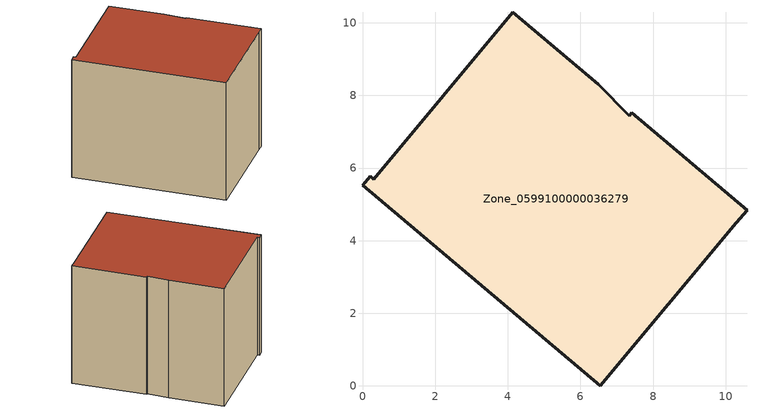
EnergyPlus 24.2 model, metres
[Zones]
Zone_0599100000036279
 floor ground (C_G): 10.29,4.5 6.54,0 0,5.52 0.21,5.78 0.31,5.7 4.14,10.29 6.49,8.3 7.35,7.44 7.41,7.52 10.59,4.83 z0
 wall outside (C_F): 10.59,4.83 7.41,7.52 7.35,7.44 6.49,8.3 4.14,10.29 0.31,5.7 0.21,5.78 0,5.52 6.54,0 10.29,4.5 10.59,4.83 z0:7.04
 roof outside (C_R): 6.54,0 10.29,4.5 10.59,4.83 7.41,7.52 7.35,7.44 6.49,8.3 4.14,10.29 0.31,5.7 0.21,5.78 0,5.52 z7.04
[BUILDING]
Pand.0599100000036279: North Axis=0; Terrain=City; Loads Convergence Tolerance Value=0.04; Temperature Convergence Tolerance Value=0.4; Solar Distribution=FullExterior; Maximum Number of Warmup Days=25; Minimum Number of Warmup Days=1
[Site:Location]
Rotterdam.The.Hague.AP_ZH_NLD Design_Conditions: Latitude=51.96; Longitude=4.45; Time Zone=1; Elevation=-4.5
[SITE:GROUNDTEMPERATURE:BUILDINGSURFACE]
18, 18, 18, 18, 18, 18, 18, 18, 18, 18, 18, 18
[MATERIAL] Thermal Absorptance=0.9; Solar Absorptance=0.7; Visible Absorptance=0.7
Name | Roughness | Thickness | Conductivity | Density | Specific Heat
G.TC.1946-1964 | MediumSmooth | 0.15 | 1 | 540 | 1210
F.TC.1946-1964 | Rough | 0.3 | 0.857143 | 1920 | 840
R.TC.1946-1964 | MediumRough | 0.2 | 0.235294 | 1500 | 1000
[CONSTRUCTION]
C_G: G.TC.1946-1964
C_F: F.TC.1946-1964
C_R: R.TC.1946-1964
[ZONE]
Zone_0599100000036279: Type=1; Multiplier=1; Ceiling Height=Autocalculate; Volume=Autocalculate; Floor Area=autocalculate; Part of Total Floor Area=Yes
[ZONEINFILTRATION:DESIGNFLOWRATE]
Infil_Zone_0599100000036279: Zone or ZoneList or Space or SpaceList=Zone_0599100000036279; Schedule=AlwaysOn; Design Flow Rate Calculation Method=Flow/Area; Flow Rate per Floor Area=0.003; Constant Term Coefficient=1; Temperature Term Coefficient=0; Velocity Term Coefficient=0; Velocity Squared Term Coefficient=0
[HVACTEMPLATE:ZONE:IDEALLOADSAIRSYSTEM]
Zone_0599100000036279: Maximum Heating Supply Air Temperature=50; Minimum Cooling Supply Air Temperature=13; Maximum Heating Supply Air Humidity Ratio=0.0156; Minimum Cooling Supply Air Humidity Ratio=0.0077; Heating Limit=NoLimit; Cooling Limit=NoLimit; Dehumidification Control Type=ConstantSensibleHeatRatio; Cooling Sensible Heat Ratio=0.7; Dehumidification Setpoint=60; Humidification Control Type=None; Humidification Setpoint=30; Outdoor Air Method=None; Outdoor Air Flow Rate per Person=0.00944; Outdoor Air Flow Rate per Zone Floor Area=0; Outdoor Air Flow Rate per Zone=0; Demand Controlled Ventilation Type=None; Outdoor Air Economizer Type=NoEconomizer; Heat Recovery Type=None; Sensible Heat Recovery Effectiveness=0.7; Latent Heat Recovery Effectiveness=0.65
[ZONECONTROL:THERMOSTAT]
ThermostatControl_Zone_0599100000036279: Zone or ZoneList=Zone_0599100000036279; Control Type Schedule=DualSetpointControlType; Control 1=Thermostat_Zone_0599100000036279; Temperature Difference Between Cutout And Setpoint=0
[THERMOSTATSETPOINT:DUALSETPOINT]
Thermostat_Zone_0599100000036279: Heating Setpoint Temperature Schedule=HeatingSetpoint_Zone_0599100000036279; Cooling Setpoint Temperature Schedule=CoolingSetpoint_Zone_0599100000036279
[SCHEDULE:COMPACT]
HeatingSetpoint_Zone_0599100000036279: Through: 12/31, For: AllDays, Until: 24:00, 21
CoolingSetpoint_Zone_0599100000036279: Through: 12/31, For: AllDays, Until: 24:00, 24
DualSetpointControlType: Through: 12/31, For: AllDays, Until: 24:00, 4
AlwaysOn: Through: 12/31, For: AllDays, Until: 24:00, 1
